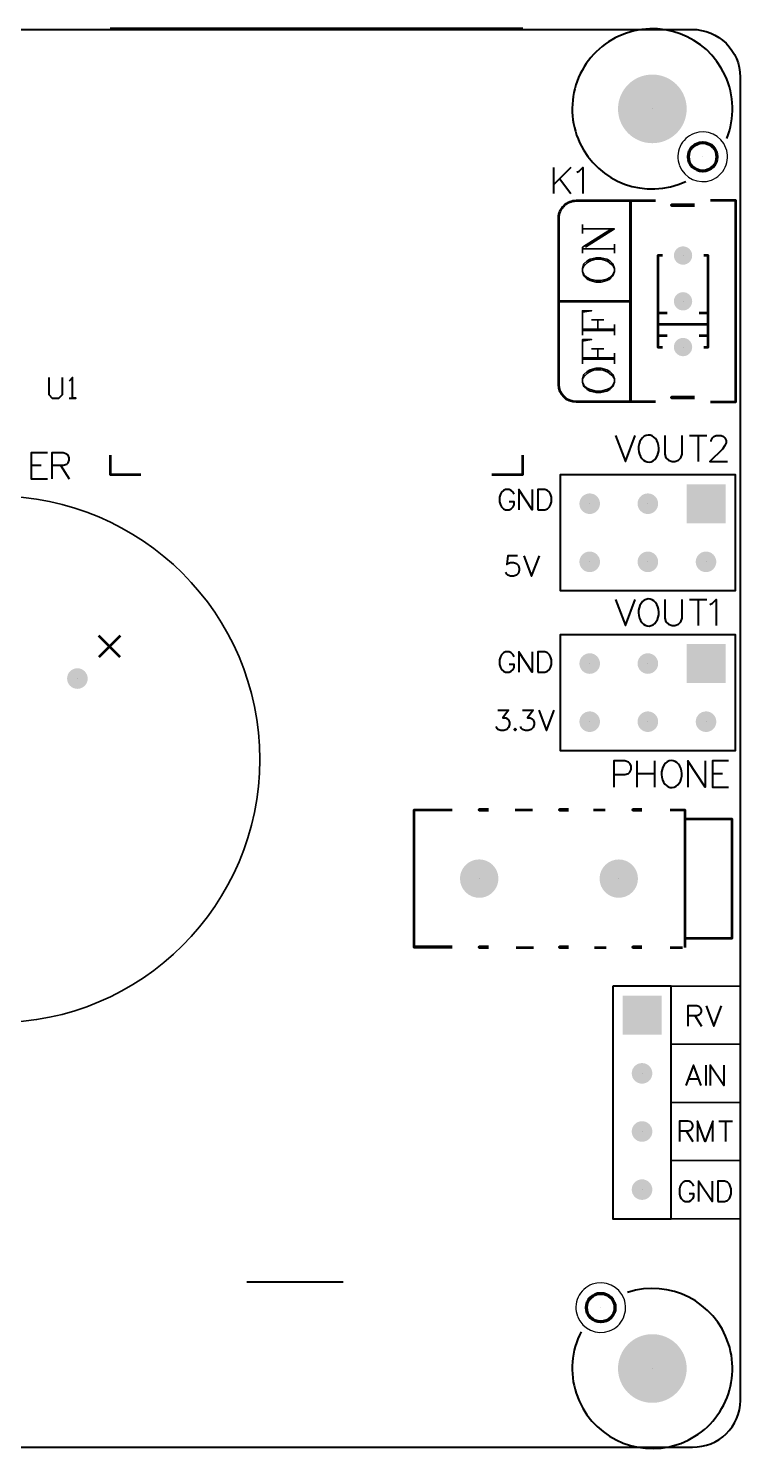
# Model space of a CAD drawing. Header units: millimetres. Extents: x 0 to 120, y 1 to 63.
# Drawn here: x 89.3 to 120.4, y 1.3 to 63.3 of the extents above; entities that cross this region are included whole.
import ezdxf

# ---------------------------------------------------------------- set-up
doc = ezdxf.new("R2010")
doc.units = ezdxf.units.MM
doc.layers.add('PDF_几何图形', color=7, linetype='Continuous', true_color=0x008000)
doc.layers.add('PDF_实体填充', color=7, linetype='Continuous', true_color=0xc64230)

msp = doc.modelspace()

# ---------------------------------------------------------------- hatches: boundary and pattern name
at = {"layer": 'PDF_实体填充', "true_color": 0x1f4769, "transparency": 33554559}
for points in [[(118.052, 59.743, 0.414212), (116.553, 61.241), (116.553, 61.241, 0.414211), (115.053, 59.743), (115.053, 59.743, 0.414213), (116.553, 58.245), (116.553, 58.245, 0.414214)], [(118.292, 53.343, 0.414208), (117.892, 53.743), (117.892, 53.743, 0.414201), (117.492, 53.343), (117.492, 53.343, 0.414204), (117.892, 52.943), (117.892, 52.943, 0.414212)], [(118.292, 53.343, 0.414208), (117.892, 53.743), (117.892, 53.743, 0.414201), (117.492, 53.343), (117.492, 53.343, 0.414204), (117.892, 52.943), (117.892, 52.943, 0.414212)], [(118.292, 51.346, 0.414214), (117.892, 51.745), (117.892, 51.745, 0.414206), (117.492, 51.346), (117.492, 51.346, 0.414199), (117.892, 50.946), (117.892, 50.946, 0.414207)], [(118.292, 51.346, 0.414214), (117.892, 51.745), (117.892, 51.745, 0.414206), (117.492, 51.346), (117.492, 51.346, 0.414199), (117.892, 50.946), (117.892, 50.946, 0.414207)], [(118.292, 49.348, 0.414216), (117.892, 49.748), (117.892, 49.748, 0.414208), (117.492, 49.348), (117.492, 49.348, 0.414203), (117.892, 48.948), (117.892, 48.948, 0.414211)], [(118.292, 49.348, 0.414216), (117.892, 49.748), (117.892, 49.748, 0.414208), (117.492, 49.348), (117.492, 49.348, 0.414203), (117.892, 48.948), (117.892, 48.948, 0.414211)], [(114.267, 42.511, 0.414209), (113.817, 42.961), (113.817, 42.961, 0.414216), (113.367, 42.511), (113.367, 42.511, 0.414227), (113.817, 42.062), (113.817, 42.062, 0.41422)], [(114.267, 42.511, 0.414209), (113.817, 42.961), (113.817, 42.961, 0.414216), (113.367, 42.511), (113.367, 42.511, 0.414227), (113.817, 42.062), (113.817, 42.062, 0.41422)], [(116.806, 42.511, 0.414216), (116.356, 42.961), (116.356, 42.961, 0.414202), (115.906, 42.511), (115.906, 42.511, 0.414213), (116.356, 42.062), (116.356, 42.062, 0.414227)], [(116.806, 42.511, 0.414216), (116.356, 42.961), (116.356, 42.961, 0.414202), (115.906, 42.511), (115.906, 42.511, 0.414213), (116.356, 42.062), (116.356, 42.062, 0.414227)], [(119.345, 42.511, 0.414216), (118.895, 42.961), (118.895, 42.961, 0.414205), (118.446, 42.511), (118.446, 42.511, 0.414216), (118.895, 42.062), (118.895, 42.062, 0.414227)], [(119.345, 42.511, 0.414216), (118.895, 42.961), (118.895, 42.961, 0.414205), (118.446, 42.511), (118.446, 42.511, 0.414216), (118.895, 42.062), (118.895, 42.062, 0.414227)], [(114.267, 39.975, 0.414211), (113.817, 40.424), (113.817, 40.424, 0.414218), (113.367, 39.975), (113.367, 39.975, 0.41422), (113.817, 39.525), (113.817, 39.525, 0.414213)], [(114.267, 39.975, 0.414211), (113.817, 40.424), (113.817, 40.424, 0.414218), (113.367, 39.975), (113.367, 39.975, 0.41422), (113.817, 39.525), (113.817, 39.525, 0.414213)], [(116.806, 39.975, 0.414218), (116.356, 40.424), (116.356, 40.424, 0.414204), (115.906, 39.975), (115.906, 39.975, 0.414205), (116.356, 39.525), (116.356, 39.525, 0.41422)], [(116.806, 39.975, 0.414218), (116.356, 40.424), (116.356, 40.424, 0.414204), (115.906, 39.975), (115.906, 39.975, 0.414205), (116.356, 39.525), (116.356, 39.525, 0.41422)], [(119.345, 39.975, 0.414218), (118.895, 40.424), (118.895, 40.424, 0.414207), (118.446, 39.975), (118.446, 39.975, 0.414209), (118.895, 39.525), (118.895, 39.525, 0.41422)], [(119.345, 39.975, 0.414218), (118.895, 40.424), (118.895, 40.424, 0.414207), (118.446, 39.975), (118.446, 39.975, 0.414209), (118.895, 39.525), (118.895, 39.525, 0.41422)], [(114.267, 35.535, 0.414223), (113.817, 35.985), (113.817, 35.985, 0.41423), (113.367, 35.535), (113.367, 35.535, 0.414218), (113.817, 35.086), (113.817, 35.086, 0.414211)], [(114.267, 35.535, 0.414223), (113.817, 35.985), (113.817, 35.985, 0.41423), (113.367, 35.535), (113.367, 35.535, 0.414218), (113.817, 35.086), (113.817, 35.086, 0.414211)], [(116.806, 35.535, 0.41423), (116.356, 35.985), (116.356, 35.985, 0.414216), (115.906, 35.535), (115.906, 35.535, 0.414204), (116.356, 35.086), (116.356, 35.086, 0.414218)], [(116.806, 35.535, 0.41423), (116.356, 35.985), (116.356, 35.985, 0.414216), (115.906, 35.535), (115.906, 35.535, 0.414204), (116.356, 35.086), (116.356, 35.086, 0.414218)], [(119.345, 35.535, 0.414231), (118.895, 35.985), (118.895, 35.985, 0.414219), (118.446, 35.535), (118.446, 35.535, 0.414207), (118.895, 35.086), (118.895, 35.086, 0.414218)], [(119.345, 35.535, 0.414231), (118.895, 35.985), (118.895, 35.985, 0.414219), (118.446, 35.535), (118.446, 35.535, 0.414207), (118.895, 35.086), (118.895, 35.086, 0.414218)], [(91.899, 34.881, 0.414202), (91.449, 35.33), (91.449, 35.33, 0.414216), (90.999, 34.881), (90.999, 34.881, 0.414216), (91.449, 34.431), (91.449, 34.431, 0.414202)], [(91.899, 34.881, 0.414202), (91.449, 35.33), (91.449, 35.33, 0.414216), (90.999, 34.881), (90.999, 34.881, 0.414216), (91.449, 34.431), (91.449, 34.431, 0.414202)], [(114.267, 32.998, 0.414209), (113.817, 33.448), (113.817, 33.448, 0.414216), (113.367, 32.998), (113.367, 32.998, 0.414217), (113.817, 32.549), (113.817, 32.549, 0.41421)], [(114.267, 32.998, 0.414209), (113.817, 33.448), (113.817, 33.448, 0.414216), (113.367, 32.998), (113.367, 32.998, 0.414217), (113.817, 32.549), (113.817, 32.549, 0.41421)], [(116.806, 32.998, 0.414216), (116.356, 33.448), (116.356, 33.448, 0.414202), (115.906, 32.998), (115.906, 32.998, 0.414203), (116.356, 32.549), (116.356, 32.549, 0.414217)], [(116.806, 32.998, 0.414216), (116.356, 33.448), (116.356, 33.448, 0.414202), (115.906, 32.998), (115.906, 32.998, 0.414203), (116.356, 32.549), (116.356, 32.549, 0.414217)], [(119.345, 32.998, 0.414216), (118.895, 33.448), (118.895, 33.448, 0.414205), (118.446, 32.998), (118.446, 32.998, 0.414206), (118.895, 32.549), (118.895, 32.549, 0.414217)], [(119.345, 32.998, 0.414216), (118.895, 33.448), (118.895, 33.448, 0.414205), (118.446, 32.998), (118.446, 32.998, 0.414206), (118.895, 32.549), (118.895, 32.549, 0.414217)], [(109.83, 26.149, 0.414216), (108.992, 26.986), (108.992, 26.986, 0.414214), (108.154, 26.149), (108.154, 26.149, 0.414213), (108.992, 25.312), (108.992, 25.312, 0.414216)], [(109.83, 26.149, 0.414216), (108.992, 26.986), (108.992, 26.986, 0.414214), (108.154, 26.149), (108.154, 26.149, 0.414213), (108.992, 25.312), (108.992, 25.312, 0.414216)], [(115.924, 26.149, 0.41421), (115.086, 26.986), (115.086, 26.986, 0.414212), (114.248, 26.149), (114.248, 26.149, 0.414211), (115.086, 25.312), (115.086, 25.312, 0.41421)], [(115.924, 26.149, 0.41421), (115.086, 26.986), (115.086, 26.986, 0.414212), (114.248, 26.149), (114.248, 26.149, 0.414211), (115.086, 25.312), (115.086, 25.312, 0.41421)], [(116.552, 20.187, 0.414211), (116.102, 20.637), (116.102, 20.637, 0.414218), (115.652, 20.187), (115.652, 20.187, 0.414217), (116.102, 19.738), (116.102, 19.738, 0.41421)], [(116.552, 20.187, 0.414211), (116.102, 20.637), (116.102, 20.637, 0.414218), (115.652, 20.187), (115.652, 20.187, 0.414217), (116.102, 19.738), (116.102, 19.738, 0.41421)], [(116.552, 17.65, 0.414223), (116.102, 18.1), (116.102, 18.1, 0.41423), (115.652, 17.65), (115.652, 17.65, 0.414217), (116.102, 17.201), (116.102, 17.201, 0.41421)], [(116.552, 17.65, 0.414223), (116.102, 18.1), (116.102, 18.1, 0.41423), (115.652, 17.65), (115.652, 17.65, 0.414217), (116.102, 17.201), (116.102, 17.201, 0.41421)], [(116.552, 15.113, 0.414211), (116.102, 15.563), (116.102, 15.563, 0.414218), (115.652, 15.113), (115.652, 15.113, 0.414217), (116.102, 14.664), (116.102, 14.664, 0.41421)], [(116.552, 15.113, 0.414211), (116.102, 15.563), (116.102, 15.563, 0.414218), (115.652, 15.113), (115.652, 15.113, 0.414217), (116.102, 14.664), (116.102, 14.664, 0.41421)], [(116.552, 12.577, 0.414222), (116.102, 13.026), (116.102, 13.026, 0.414229), (115.652, 12.577), (115.652, 12.577, 0.414217), (116.102, 12.127), (116.102, 12.127, 0.41421)], [(116.552, 12.577, 0.414222), (116.102, 13.026), (116.102, 13.026, 0.414229), (115.652, 12.577), (115.652, 12.577, 0.414217), (116.102, 12.127), (116.102, 12.127, 0.41421)], [(118.052, 4.77, 0.414214), (116.553, 6.268), (116.553, 6.268, 0.414213), (115.053, 4.77), (115.053, 4.77, 0.414209), (116.553, 3.271), (116.553, 3.271, 0.41421)]]:
    msp.add_hatch(color=139, dxfattribs=at).paths.add_polyline_path(points)

# ---------------------------------------------------------------- linework, layer by layer
at = {"layer": 'PDF_几何图形', "lineweight": 53}
for points in [[(92.884, 63.255), (110.896, 63.255)], [(116.693, 46.951), (115.594, 46.951), (115.594, 55.74), (116.693, 55.74)], [(119.092, 46.951), (120.193, 46.951), (120.193, 55.74), (119.092, 55.74)], [(116.994, 53.343), (116.794, 53.343), (116.794, 49.348), (116.994, 49.348)], [(118.794, 49.348), (118.994, 49.348), (118.994, 53.343), (118.794, 53.343)], [(116.794, 50.846), (117.194, 50.846)], [(118.594, 50.846), (118.994, 50.846)], [(116.794, 50.347), (118.994, 50.347)], [(116.794, 49.848), (117.194, 49.848)], [(118.594, 49.848), (118.994, 49.848)], [(92.884, 44.627), (92.884, 43.78), (94.217, 43.78)], [(109.546, 43.78), (110.896, 43.78), (110.896, 44.627)], [(93.315, 35.821), (92.391, 36.744)], [(93.315, 36.744), (92.391, 35.821)], [(107.806, 23.145), (106.156, 23.145), (106.156, 29.145), (107.806, 29.145)], [(110.561, 29.145), (111.323, 29.145)], [(113.99, 29.145), (114.498, 29.145)], [(117.329, 29.145), (117.964, 29.145), (117.964, 23.145)], [(117.964, 23.552), (120.038, 23.552), (120.038, 28.746), (117.964, 28.746)], [(106.156, 23.184), (107.806, 23.184)], [(110.6, 23.145), (111.362, 23.145)], [(114.028, 23.145), (114.536, 23.145)], [(117.329, 23.145), (117.875, 23.145)]]:
    msp.add_lwpolyline(points, dxfattribs=at)
at = {"layer": 'PDF_几何图形', "lineweight": 40}
for points in [[(119.803, 58.449, 0.205872), (119.73, 61.207, 0.413898), (115.088, 62.918, 0.414528), (113.375, 58.28, 0.413899), (118.018, 56.569)], [(113.445, 6.376, 0.200949), (113.226, 3.687, 0.413972), (117.636, 1.446, 0.414461), (119.88, 5.852, 0.413969), (115.469, 8.093)]]:
    msp.add_lwpolyline(points, format="xyb", dxfattribs=at)
at = {"layer": 'PDF_几何图形', "color": 216, "lineweight": 40, "true_color": 0x800080}
msp.add_lwpolyline([(0.415, 21.1, 0.181672), (1.285, 21.963, 0.414528), (0.426, 24.271), (0.426, 61.163, -0.414198), (2.534, 63.205), (118.282, 63.211, -0.414209), (120.39, 61.124)], format="xyb", dxfattribs=at)
for points in [[(120.398, 3.379), (120.398, 61.124)], [(31.732, 1.285), (50.14, 1.33), (88.358, 1.33), (118.298, 1.33)]]:
    msp.add_lwpolyline(points, dxfattribs=at)
at = {"layer": 'PDF_几何图形', "color": 22, "lineweight": 211, "true_color": 0xc64230}
for points in [[(116.553, 59.743), (116.553, 59.743)], [(118.751, 57.651), (118.751, 57.651)], [(117.392, 55.54), (118.392, 55.54)], [(117.892, 53.343), (117.892, 53.343)], [(117.892, 51.346), (117.892, 51.346)], [(117.892, 49.348), (117.892, 49.348)], [(117.392, 47.151), (118.392, 47.151)], [(113.817, 42.512), (113.817, 42.512)], [(116.356, 42.512), (116.356, 42.512)], [(113.817, 39.975), (113.817, 39.975)], [(116.356, 39.975), (116.356, 39.975)], [(118.895, 39.975), (118.895, 39.975)], [(113.817, 35.535), (113.817, 35.535)], [(116.356, 35.535), (116.356, 35.535)], [(91.45, 34.881), (91.45, 34.881)], [(113.817, 32.999), (113.817, 32.999)], [(116.356, 32.999), (116.356, 32.999)], [(118.895, 32.999), (118.895, 32.999)], [(108.998, 29.145), (109.398, 29.145)], [(112.497, 29.145), (112.897, 29.145)], [(115.696, 29.145), (116.096, 29.145)], [(108.992, 26.149), (108.992, 26.149)], [(115.086, 26.149), (115.086, 26.149)], [(108.998, 23.153), (109.398, 23.153)], [(112.497, 23.153), (112.897, 23.153)], [(115.696, 23.153), (116.096, 23.153)], [(116.102, 17.651), (116.102, 17.651)], [(116.102, 15.114), (116.102, 15.114)], [(116.102, 12.577), (116.102, 12.577)], [(114.299, 7.427), (114.299, 7.427)], [(116.553, 4.77), (116.553, 4.77)]]:
    msp.add_lwpolyline(points, dxfattribs=at)
at = {"layer": 'PDF_几何图形', "lineweight": 30}
for points in [[(117.737, 57.264, 0.411513), (119.13, 56.636, 0.414479), (119.767, 58.03, 0.413938), (118.372, 58.667, 0.414481), (117.734, 57.273)], [(113.286, 7.04, 0.411514), (114.678, 6.412, 0.41448), (115.316, 7.806, 0.413941), (113.92, 8.443, 0.414481), (113.283, 7.049)]]:
    msp.add_lwpolyline(points, format="xyb", dxfattribs=at)
at = {"layer": 'PDF_几何图形', "color": 1, "lineweight": 211}
for points in [[(118.751, 57.651), (118.751, 57.651)], [(114.299, 7.427), (114.299, 7.427)]]:
    msp.add_lwpolyline(points, dxfattribs=at)
at = {"layer": 'PDF_几何图形', "lineweight": 40}
for points in [[(112.233, 57.192), (112.233, 56.051)], [(112.994, 57.192), (112.233, 56.431)], [(113.25, 56.975), (113.359, 57.029), (113.522, 57.192), (113.522, 56.051)], [(112.505, 56.703), (112.994, 56.051)], [(90.201, 48.013), (90.201, 47.273), (90.349, 47.125), (90.645, 47.125), (90.793, 47.273), (90.793, 48.013)], [(91.089, 47.125), (91.385, 47.125), (91.237, 47.125), (91.237, 48.013), (91.089, 47.864)], [(90.145, 44.733), (89.437, 44.733), (89.437, 43.591), (90.145, 43.591)], [(90.335, 44.189), (90.825, 44.189), (90.988, 44.243), (91.042, 44.298), (91.097, 44.406), (91.097, 44.515), (91.042, 44.624), (90.988, 44.678), (90.825, 44.733), (90.335, 44.733), (90.335, 43.591)], [(89.437, 44.189), (89.873, 44.189)], [(90.716, 44.189), (91.097, 43.591)], [(112.547, 43.78), (120.165, 43.78), (120.165, 38.706), (112.547, 38.706), (112.547, 43.78), (117.414, 43.78)], [(110.514, 42.926), (110.472, 43.011), (110.387, 43.095), (110.303, 43.138), (110.134, 43.138), (110.049, 43.095), (109.964, 43.011), (109.922, 42.926), (109.88, 42.799), (109.88, 42.588), (109.922, 42.461), (109.964, 42.377), (110.049, 42.292), (110.134, 42.25), (110.303, 42.25), (110.387, 42.292), (110.472, 42.377), (110.514, 42.461), (110.514, 42.588), (110.303, 42.588)], [(111.31, 43.138), (111.31, 42.25), (110.718, 43.138), (110.718, 42.25)], [(110.659, 40.24), (110.236, 40.24), (110.193, 39.86), (110.236, 39.902), (110.363, 39.944), (110.49, 39.944), (110.617, 39.902), (110.701, 39.818), (110.744, 39.691), (110.744, 39.606), (110.701, 39.479), (110.617, 39.395), (110.49, 39.353), (110.363, 39.353), (110.236, 39.395), (110.193, 39.437), (110.151, 39.522)], [(110.942, 40.24), (111.281, 39.353), (111.619, 40.24)], [(112.547, 36.804), (120.165, 36.804), (120.165, 31.73), (112.547, 31.73), (112.547, 36.804), (117.414, 36.804)], [(110.514, 35.831), (110.472, 35.916), (110.387, 36), (110.303, 36.042), (110.134, 36.042), (110.049, 36), (109.964, 35.916), (109.922, 35.831), (109.88, 35.704), (109.88, 35.493), (109.922, 35.366), (109.964, 35.282), (110.049, 35.197), (110.134, 35.155), (110.303, 35.155), (110.387, 35.197), (110.472, 35.282), (110.514, 35.366), (110.514, 35.493), (110.303, 35.493)], [(111.31, 36.042), (111.31, 35.155), (110.718, 36.042), (110.718, 35.155)], [(109.812, 33.506), (110.278, 33.506), (110.024, 33.167), (110.151, 33.167), (110.235, 33.125), (110.278, 33.083), (110.32, 32.956), (110.32, 32.872), (110.278, 32.745), (110.193, 32.66), (110.066, 32.618), (109.939, 32.618), (109.812, 32.66), (109.77, 32.702), (109.727, 32.787)], [(110.883, 33.506), (111.348, 33.506), (111.094, 33.167), (111.221, 33.167), (111.306, 33.125), (111.348, 33.083), (111.39, 32.956), (111.39, 32.872), (111.348, 32.745), (111.263, 32.66), (111.136, 32.618), (111.01, 32.618), (110.883, 32.66), (110.84, 32.702), (110.798, 32.787)], [(111.589, 33.506), (111.928, 32.618), (112.266, 33.506)], [(118.108, 20.17), (118.489, 20.17), (118.616, 20.213), (118.659, 20.255), (118.701, 20.339), (118.701, 20.424), (118.659, 20.509), (118.616, 20.551), (118.489, 20.593), (118.108, 20.593), (118.108, 19.705)], [(118.9, 20.593), (119.238, 19.705), (119.577, 20.593)], [(118.405, 20.17), (118.701, 19.705)], [(118.684, 17.118), (118.345, 18.005), (118.007, 17.118)], [(118.891, 18.005), (118.891, 17.118)], [(119.67, 18.005), (119.67, 17.118), (119.077, 18.005), (119.077, 17.118)], [(118.134, 17.414), (118.557, 17.414)], [(117.731, 15.147), (118.112, 15.147), (118.239, 15.19), (118.281, 15.232), (118.324, 15.316), (118.324, 15.401), (118.281, 15.486), (118.239, 15.528), (118.112, 15.57), (117.731, 15.57), (117.731, 14.682)], [(119.199, 14.682), (119.199, 15.57), (118.861, 14.682), (118.522, 15.57), (118.522, 14.682)], [(119.453, 15.57), (120.046, 15.57)], [(119.749, 15.57), (119.749, 14.682)], [(118.027, 15.147), (118.324, 14.682)], [(118.366, 12.733), (118.324, 12.817), (118.239, 12.902), (118.154, 12.944), (117.985, 12.944), (117.9, 12.902), (117.816, 12.817), (117.773, 12.733), (117.731, 12.606), (117.731, 12.394), (117.773, 12.268), (117.816, 12.183), (117.9, 12.099), (117.985, 12.056), (118.154, 12.056), (118.239, 12.099), (118.324, 12.183), (118.366, 12.268), (118.366, 12.394), (118.154, 12.394)], [(119.161, 12.944), (119.161, 12.056), (118.569, 12.944), (118.569, 12.056)], [(98.849, 8.551), (103.048, 8.551)]]:
    msp.add_lwpolyline(points, dxfattribs=at)
at = {"layer": 'PDF_几何图形', "color": 22, "lineweight": 53, "true_color": 0xc64230}
msp.add_lwpolyline([(113.234, 55.74), (115.594, 55.74), (115.594, 46.951), (113.234, 46.951, -0.414213), (112.472, 47.712), (112.472, 54.979, -0.414215)], format="xyb", close=True, dxfattribs=at)
at = {"layer": 'PDF_几何图形', "color": 139, "lineweight": 106, "true_color": 0x1f4769}
for points in [[(118.392, 55.54), (117.392, 55.54)], [(118.392, 47.151), (117.392, 47.151)]]:
    msp.add_lwpolyline(points, close=True, dxfattribs=at)
at = {"layer": 'PDF_几何图形', "color": 8, "lineweight": 211, "true_color": 0x808080}
for points in [[(117.392, 55.54), (118.392, 55.54)], [(117.892, 53.343), (117.892, 53.343)], [(117.892, 51.346), (117.892, 51.346)], [(117.892, 49.348), (117.892, 49.348)], [(117.392, 47.151), (118.392, 47.151)], [(113.817, 42.512), (113.817, 42.512)], [(116.356, 42.512), (116.356, 42.512)], [(113.817, 39.975), (113.817, 39.975)], [(116.356, 39.975), (116.356, 39.975)], [(118.895, 39.975), (118.895, 39.975)], [(113.817, 35.535), (113.817, 35.535)], [(116.356, 35.535), (116.356, 35.535)], [(91.45, 34.881), (91.45, 34.881)], [(113.817, 32.999), (113.817, 32.999)], [(116.356, 32.999), (116.356, 32.999)], [(118.895, 32.999), (118.895, 32.999)], [(108.998, 29.145), (109.398, 29.145)], [(112.497, 29.145), (112.897, 29.145)], [(115.696, 29.145), (116.096, 29.145)], [(108.992, 26.149), (108.992, 26.149)], [(115.086, 26.149), (115.086, 26.149)], [(108.998, 23.153), (109.398, 23.153)], [(112.497, 23.153), (112.897, 23.153)], [(115.696, 23.153), (116.096, 23.153)], [(116.102, 17.651), (116.102, 17.651)], [(116.102, 15.114), (116.102, 15.114)], [(116.102, 12.577), (116.102, 12.577)]]:
    msp.add_lwpolyline(points, dxfattribs=at)
at = {"layer": 'PDF_几何图形', "color": 22, "lineweight": 35, "true_color": 0xc64230}
for points in [[(113.5, 54.304), (113.5, 54.702)], [(113.5, 53.44), (113.5, 53.706), (114.763, 54.503)], [(113.633, 53.706), (114.896, 54.503), (113.5, 54.503)], [(113.5, 53.64), (114.896, 53.64)], [(114.896, 53.44), (114.896, 53.839)], [(113.5, 52.65), (113.567, 52.451), (113.7, 52.318), (113.832, 52.251), (114.099, 52.185), (114.298, 52.185), (114.564, 52.251), (114.697, 52.318), (114.83, 52.451), (114.896, 52.65), (114.896, 52.783), (114.83, 52.982), (114.697, 53.115), (114.564, 53.181), (114.298, 53.248), (114.099, 53.248), (113.832, 53.181), (113.7, 53.115), (113.567, 52.982), (113.5, 52.783), (113.5, 52.65), (113.567, 52.517), (113.7, 52.384), (113.832, 52.318), (114.099, 52.251), (114.298, 52.251), (114.564, 52.318), (114.697, 52.384), (114.83, 52.517), (114.896, 52.65)], [(113.5, 49.869), (113.5, 50.932), (113.899, 50.932), (113.5, 50.865)], [(113.899, 50.533), (114.431, 50.533)], [(114.165, 50.134), (114.165, 50.533)], [(114.896, 49.869), (114.896, 50.334)], [(113.5, 50.134), (114.896, 50.134)], [(113.5, 50.068), (114.896, 50.068)], [(113.5, 48.613), (113.5, 49.676), (113.899, 49.676), (113.5, 49.61)], [(113.899, 49.277), (114.431, 49.277)], [(114.165, 48.879), (114.165, 49.277)], [(114.896, 48.613), (114.896, 49.078)], [(113.5, 48.879), (114.896, 48.879)], [(113.5, 48.813), (114.896, 48.813)], [(113.5, 47.823), (113.567, 47.623), (113.7, 47.491), (113.832, 47.424), (114.099, 47.358), (114.298, 47.358), (114.564, 47.424), (114.697, 47.491), (114.83, 47.623), (114.896, 47.823), (114.896, 47.956), (114.83, 48.155), (114.697, 48.288), (114.564, 48.354), (114.298, 48.421), (114.099, 48.421), (113.832, 48.354), (113.7, 48.288), (113.567, 48.155), (113.5, 47.956), (113.5, 47.823), (113.567, 47.69), (113.7, 47.557), (113.832, 47.491), (114.099, 47.424), (114.298, 47.424), (114.564, 47.491), (114.697, 47.557), (114.83, 47.69), (114.896, 47.823)]]:
    msp.add_lwpolyline(points, dxfattribs=at)
at = {"layer": 'PDF_几何图形', "color": 22, "lineweight": 53, "true_color": 0xc64230}
msp.add_lwpolyline([(112.513, 51.346), (115.594, 51.346)], dxfattribs=at)
at = {"layer": 'PDF_几何图形', "color": 22, "lineweight": 40, "true_color": 0xc64230}
for points in [[(114.939, 45.492), (115.374, 44.351), (115.809, 45.492)], [(117.093, 45.492), (117.093, 44.677), (117.147, 44.514), (117.256, 44.405), (117.419, 44.351), (117.528, 44.351), (117.691, 44.405), (117.8, 44.514), (117.855, 44.677), (117.855, 45.492)], [(118.17, 45.492), (118.932, 45.492)], [(118.551, 45.492), (118.551, 44.351)], [(119.122, 45.221), (119.122, 45.275), (119.177, 45.384), (119.231, 45.438), (119.34, 45.492), (119.558, 45.492), (119.666, 45.438), (119.721, 45.384), (119.775, 45.275), (119.775, 45.166), (119.721, 45.057), (119.612, 44.895), (119.068, 44.351), (119.829, 44.351)], [(114.939, 38.337), (115.374, 37.196), (115.809, 38.337)], [(117.093, 38.337), (117.093, 37.522), (117.147, 37.359), (117.256, 37.25), (117.419, 37.196), (117.528, 37.196), (117.691, 37.25), (117.8, 37.359), (117.855, 37.522), (117.855, 38.337)], [(118.17, 38.337), (118.932, 38.337)], [(118.551, 38.337), (118.551, 37.196)], [(119.068, 38.12), (119.177, 38.174), (119.34, 38.337), (119.34, 37.196)], [(114.864, 30.688), (115.354, 30.688), (115.517, 30.742), (115.571, 30.797), (115.626, 30.906), (115.626, 31.068), (115.571, 31.177), (115.517, 31.232), (115.354, 31.286), (114.864, 31.286), (114.864, 30.145)], [(115.881, 31.286), (115.881, 30.145)], [(116.643, 31.286), (116.643, 30.145)], [(118.857, 31.286), (118.857, 30.145), (118.096, 31.286), (118.096, 30.145)], [(119.88, 31.286), (119.173, 31.286), (119.173, 30.145), (119.88, 30.145)], [(115.881, 30.742), (116.643, 30.742)], [(119.173, 30.742), (119.608, 30.742)]]:
    msp.add_lwpolyline(points, dxfattribs=at)
at = {"layer": 'PDF_几何图形', "lineweight": 35}
msp.add_lwpolyline([(99.412, 31.35, 0.414213), (87.915, 42.835, 0.414214), (76.417, 31.35, 0.414214), (87.915, 19.864, 0.414213)], format="xyb", close=True, dxfattribs=at)
at = {"layer": 'PDF_几何图形', "lineweight": 40}
for points in [[(111.555, 42.25), (111.852, 42.25), (111.979, 42.292), (112.063, 42.377), (112.105, 42.461), (112.148, 42.588), (112.148, 42.799), (112.105, 42.926), (112.063, 43.011), (111.979, 43.095), (111.852, 43.138), (111.555, 43.138)], [(111.555, 35.155), (111.852, 35.155), (111.979, 35.197), (112.063, 35.282), (112.105, 35.366), (112.148, 35.493), (112.148, 35.704), (112.105, 35.831), (112.063, 35.916), (111.979, 36), (111.852, 36.042), (111.555, 36.042)], [(110.561, 32.702), (110.519, 32.66), (110.561, 32.618), (110.603, 32.66)], [(114.832, 21.456), (114.832, 11.308), (117.372, 11.308), (117.372, 21.456)], [(119.407, 12.056), (119.703, 12.056), (119.83, 12.099), (119.915, 12.183), (119.957, 12.268), (119.999, 12.394), (119.999, 12.606), (119.957, 12.733), (119.915, 12.817), (119.83, 12.902), (119.703, 12.944), (119.407, 12.944)]]:
    msp.add_lwpolyline(points, close=True, dxfattribs=at)
at = {"layer": 'PDF_几何图形', "color": 139, "lineweight": 158, "true_color": 0x1f4769}
for points in [[(109.398, 29.145), (108.998, 29.145)], [(112.897, 29.145), (112.497, 29.145)], [(116.096, 29.145), (115.696, 29.145)], [(109.398, 23.153), (108.998, 23.153)], [(112.897, 23.153), (112.497, 23.153)], [(116.096, 23.153), (115.696, 23.153)]]:
    msp.add_lwpolyline(points, close=True, dxfattribs=at)
at = {"layer": 'PDF_几何图形', "lineweight": 35}
for points in [[(117.098, 21.456), (120.401, 21.456)], [(117.372, 18.919), (120.398, 18.919)], [(117.372, 16.382), (120.366, 16.382)], [(117.372, 13.845), (120.388, 13.845)], [(117.372, 11.308), (120.385, 11.308)]]:
    msp.add_lwpolyline(points, dxfattribs=at)
at = {"layer": 'PDF_几何图形', "color": 22, "lineweight": 158, "true_color": 0xc64230}
for centre in [(118.751, 57.651), (114.299, 7.427)]:
    msp.add_circle(centre, 0.622, dxfattribs=at)
at = {"layer": 'PDF_几何图形', "color": 22, "lineweight": 35, "true_color": 0xc64230}
for centre, start, end in [((114.198, 52.383), 29.79877, 150.20123), ((114.198, 47.556), 29.80089, 150.19911)]:
    msp.add_arc(centre, 0.805, start, end, dxfattribs=at)
at = {"layer": 'PDF_几何图形', "color": 216, "lineweight": 40, "true_color": 0x800080}
msp.add_arc((118.331, 3.412), 2.074, 269.08924, 359.08668, dxfattribs=at)
at = {"layer": 'PDF_几何图形', "color": 22, "lineweight": 40, "true_color": 0xc64230}
for centre, ratio, start_param, end_param in [((116.39, 44.919), 0.755949, 0.226313, 6.509498), ((116.39, 37.764), 0.755945, 0.226314, 6.509499), ((117.393, 30.712), 0.756215, 0.225994, 6.509179)]:
    msp.add_ellipse(centre, major_axis=(-0.008, 0.59), ratio=ratio, start_param=start_param, end_param=end_param, dxfattribs=at)
at = {"layer": 'PDF_实体填充', "lineweight": 211, "transparency": 33554559}
for points in [[(119.747, 41.661), (119.747, 43.362), (118.044, 41.661), (118.044, 43.362)], [(119.747, 34.685), (119.747, 36.386), (118.044, 34.685), (118.044, 36.386)], [(116.953, 21.038), (115.251, 21.038), (116.953, 19.337), (115.251, 19.337)]]:
    msp.add_solid(points, dxfattribs=at)
at = {"layer": 'PDF_实体填充', "color": 8, "lineweight": 211, "true_color": 0x808080, "transparency": 33554559}
for points in [[(119.645, 41.763), (119.645, 43.261), (118.146, 41.763), (118.146, 43.261)], [(119.645, 34.786), (119.645, 36.284), (118.146, 34.786), (118.146, 36.284)], [(116.852, 20.936), (115.352, 20.936), (116.852, 19.438), (115.352, 19.438)]]:
    msp.add_solid(points, dxfattribs=at)

doc.saveas('drawing.dxf')
